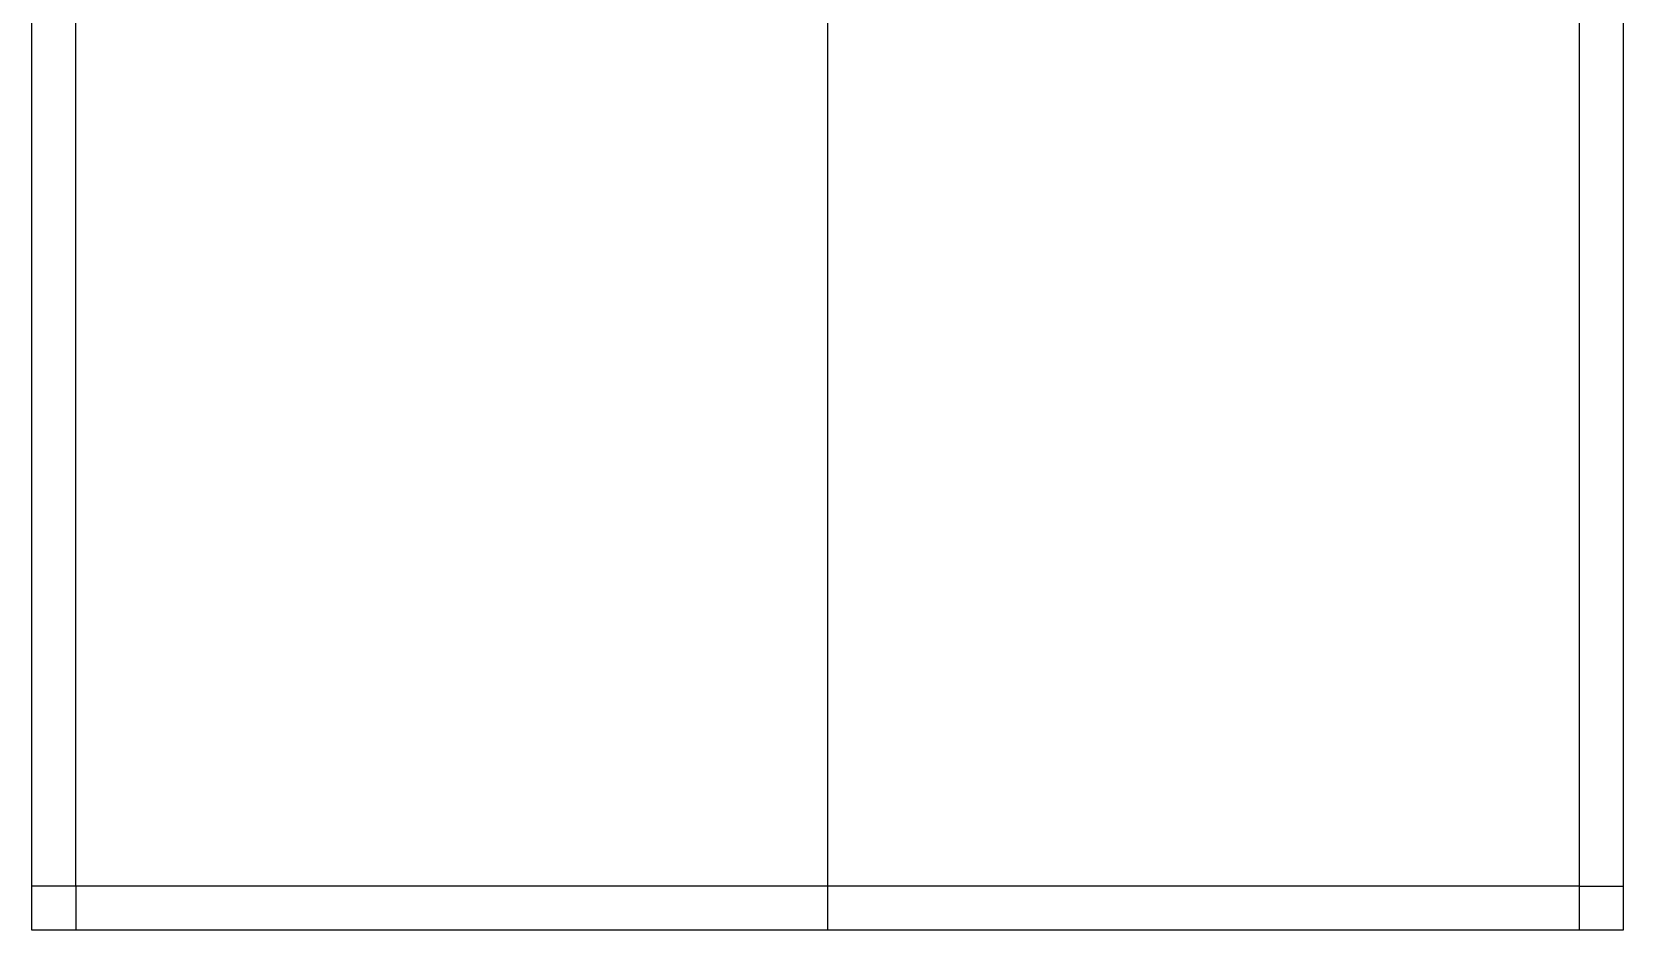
# Model space of a CAD drawing. Header units: inches. Extents: x -24938 to -15053, y -9405 to -790.
# Drawn here: x -23300 to -22583, y -2822 to -2417 of the extents above; entities that cross this region are included whole.
import ezdxf

# ---------------------------------------------------------------- set-up
doc = ezdxf.new("R2010")
doc.units = ezdxf.units.IN

msp = doc.modelspace()

# ---------------------------------------------------------------- linework, layer by layer
at = {"layer": 'Defpoints'}
for p, q in [((-22941.64, -2308.71), (-22941.64, -2821.99)), ((-23280.35, -2802.15), (-23300.19, -2802.15)), ((-23280.35, -2802.15), (-23280.35, -2821.99)), ((-22602.94, -2802.15), (-22602.94, -2821.99)), ((-22602.94, -2802.15), (-22583.1, -2802.15))]:
    msp.add_line(p, q, dxfattribs=at)
for points in [[(-23300.19, -1623.51), (-22583.1, -1623.51), (-22583.1, -2821.99), (-23300.19, -2821.99)], [(-23280.35, -1643.35), (-22602.94, -1643.35), (-22602.94, -2802.15), (-23280.35, -2802.15)]]:
    msp.add_lwpolyline(points, close=True, dxfattribs=at)

doc.saveas('drawing.dxf')
